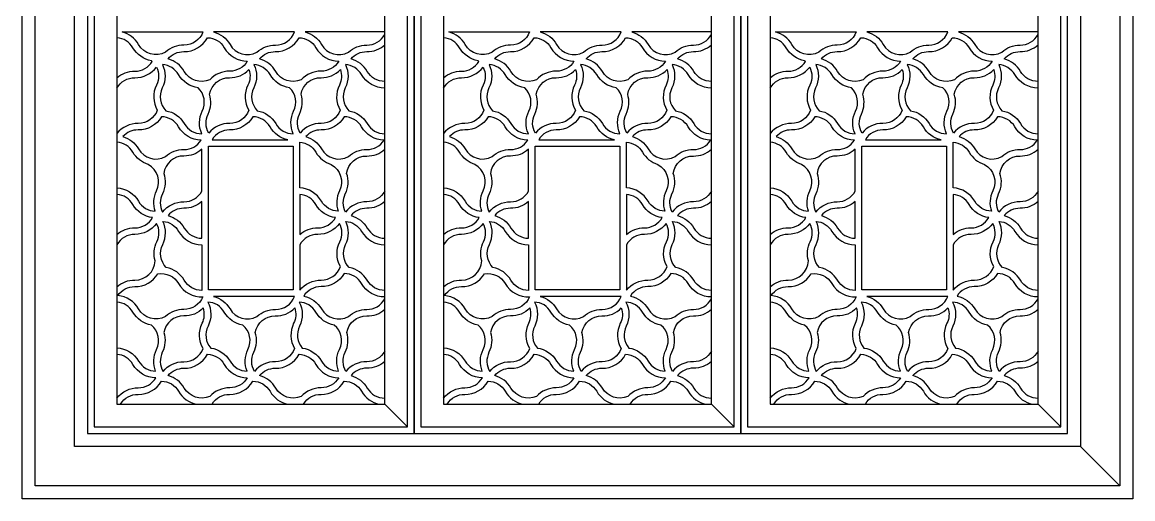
# Model space of a CAD drawing. Header units: metres. Extents: x 1065 to 2935, y 6875 to 9141.
# Drawn here: x 1065 to 2935, y 6875 to 7678 of the extents above; entities that cross this region are included whole.
import ezdxf

# ---------------------------------------------------------------- set-up
doc = ezdxf.new("R2010")
doc.units = ezdxf.units.M
for name, color, linetype in [('3', 3, 'Continuous'), ('4', 4, 'Continuous'), ('7', 7, 'Continuous')]:
    doc.layers.add(name, color=color, linetype=linetype)

# ---------------------------------------------------------------- blocks, each defined once
blk = doc.blocks.new('窗-036')
at = {"layer": '3'}
for p, q in [((555, 145), (590, 110)), ((1055, 145), (1090, 110)), ((1555, 145), (1590, 110)), ((1620, 80), (1680, 20))]:
    blk.add_line(p, q, dxfattribs=at)
for points in [[(20, 2040), (1680, 2040), (1680, 20), (20, 20)], [(80, 1980), (1620, 1980), (1620, 80), (80, 80)], [(285, 540), (415, 540), (415, 320), (285, 320)], [(785, 540), (915, 540), (915, 320), (785, 320)], [(1285, 540), (1415, 540), (1415, 320), (1285, 320)]]:
    blk.add_lwpolyline(points, close=True, dxfattribs=at)
for points in [[(276.72, 715, -0.32), (247.56, 695, 0.19), (219.37, 684.11, -0.41), (178.07, 695.85, 0.2), (152.98, 715), (276.72, 715)], [(555, 715), (432.98, 715, -0.2), (458.07, 695.85, 0.41), (499.37, 684.11, -0.19), (527.56, 695, 0.28), (555, 711.21)], [(776.72, 715, -0.32), (747.56, 695, 0.19), (719.37, 684.11, -0.41), (678.07, 695.85, 0.2), (652.98, 715), (776.72, 715)], [(1055, 715), (932.98, 715, -0.2), (958.07, 695.85, 0.41), (999.37, 684.11, -0.19), (1027.56, 695, 0.28), (1055, 711.21)], [(1276.72, 715, -0.32), (1247.56, 695, 0.19), (1219.37, 684.11, -0.41), (1178.07, 695.85, 0.2), (1152.98, 715), (1276.72, 715)], [(1555, 715), (1432.98, 715, -0.2), (1458.07, 695.85, 0.41), (1499.37, 684.11, -0.19), (1527.56, 695, 0.28), (1555, 711.21)], [(145, 644.76, -0.19), (172.47, 655, 0.26), (199.1, 669.78, 0.02), (197.71, 671.02, -0.22), (169.39, 690.87, 0.25), (145, 706.23, 0.25)], [(423.71, 706.3, -0.26), (449.39, 690.87, 0.27), (484.56, 670.41, -0.27), (457.56, 655, 0.21), (427.04, 641.77, -0.38), (388.07, 654.64, 0.2), (363.29, 673.71, -0.23), (387.44, 685, 0.28), (423.71, 706.3)], [(645, 644.76, -0.19), (672.47, 655, 0.26), (699.1, 669.78, 0.02), (697.71, 671.02, -0.22), (669.39, 690.87, 0.25), (645, 706.23, 0.25)], [(923.71, 706.3, -0.26), (949.39, 690.87, 0.27), (984.56, 670.41, -0.27), (957.56, 655, 0.21), (927.04, 641.77, -0.38), (888.07, 654.64, 0.2), (863.29, 673.71, -0.23), (887.44, 685, 0.28), (923.71, 706.3)], [(1145, 644.76, -0.19), (1172.47, 655, 0.26), (1199.1, 669.78, 0.02), (1197.71, 671.02, -0.22), (1169.39, 690.87, 0.25), (1145, 706.23, 0.25)], [(1423.71, 706.3, -0.26), (1449.39, 690.87, 0.27), (1484.56, 670.41, -0.27), (1457.56, 655, 0.21), (1427.04, 641.77, -0.38), (1388.07, 654.64, 0.2), (1363.29, 673.71, -0.23), (1387.44, 685, 0.28), (1423.71, 706.3)], [(555, 639.2, -0.27), (528.07, 654.64, 0.2), (503.29, 673.71, -0.23), (527.44, 685, 0.19), (555, 695.31, 0.19)], [(1055, 639.2, -0.27), (1028.07, 654.64, 0.2), (1003.29, 673.71, -0.23), (1027.44, 685, 0.19), (1055, 695.31, 0.19)], [(1555, 639.2, -0.27), (1528.07, 654.64, 0.2), (1503.29, 673.71, -0.23), (1527.44, 685, 0.19), (1555, 695.31, 0.19)], [(555, 629.2, -0.27), (519.39, 649.66, 0.25), (494.72, 665.04, -0.23), (494.48, 629.36, 0.32), (499.79, 594.49, -0.22), (528.07, 574.64, 0.27), (555, 559.2)], [(1055, 629.2, -0.27), (1019.39, 649.66, 0.25), (994.72, 665.04, -0.23), (994.48, 629.36, 0.32), (999.79, 594.49, -0.22), (1028.07, 574.64, 0.27), (1055, 559.2)], [(1555, 629.2, -0.27), (1519.39, 649.66, 0.25), (1494.72, 665.04, -0.23), (1494.48, 629.36, 0.32), (1499.79, 594.49, -0.22), (1528.07, 574.64, 0.27), (1555, 559.2)], [(145, 628.94, -0.28), (172.36, 645, 0.24), (205.42, 661.29, -0.24), (205.52, 633.8, 0.25), (206.8, 595.24, -0.32), (177.56, 575, 0.23), (145, 559.36)], [(286.83, 619.7, -0.37), (317.44, 645, 0.21), (347.09, 657.31, -0.2), (345.52, 633.8, 0.25), (346.8, 595.24, -0.32), (317.56, 575, 0.23), (285.57, 560.07, -0.25), (284.48, 589.36, 0.19), (286.83, 619.7)], [(486.8, 595.24, -0.32), (457.56, 575, 0.23), (425.57, 560.07, -0.25), (424.48, 589.36, 0.19), (426.83, 619.7, -0.37), (457.44, 645, 0.21), (487.09, 657.31, -0.2), (485.52, 633.8, 0.25), (486.8, 595.24)], [(645, 628.94, -0.28), (672.36, 645, 0.24), (705.42, 661.29, -0.24), (705.52, 633.8, 0.25), (706.8, 595.24, -0.32), (677.56, 575, 0.23), (645, 559.36)], [(786.83, 619.7, -0.37), (817.44, 645, 0.21), (847.09, 657.31, -0.2), (845.52, 633.8, 0.25), (846.8, 595.24, -0.32), (817.56, 575, 0.23), (785.57, 560.07, -0.25), (784.48, 589.36, 0.19), (786.83, 619.7)], [(986.8, 595.24, -0.32), (957.56, 575, 0.23), (925.57, 560.07, -0.25), (924.48, 589.36, 0.19), (926.83, 619.7, -0.37), (957.44, 645, 0.21), (987.09, 657.31, -0.2), (985.52, 633.8, 0.25), (986.8, 595.24)], [(1145, 628.94, -0.28), (1172.36, 645, 0.24), (1205.42, 661.29, -0.24), (1205.52, 633.8, 0.25), (1206.8, 595.24, -0.32), (1177.56, 575, 0.23), (1145, 559.36)], [(1286.83, 619.7, -0.37), (1317.44, 645, 0.21), (1347.09, 657.31, -0.2), (1345.52, 633.8, 0.25), (1346.8, 595.24, -0.32), (1317.56, 575, 0.23), (1285.57, 560.07, -0.25), (1284.48, 589.36, 0.19), (1286.83, 619.7)], [(1486.8, 595.24, -0.32), (1457.56, 575, 0.23), (1425.57, 560.07, -0.25), (1424.48, 589.36, 0.19), (1426.83, 619.7, -0.37), (1457.44, 645, 0.21), (1487.09, 657.31, -0.2), (1485.52, 633.8, 0.25), (1486.8, 595.24)], [(273.83, 549.21, -0.26), (239.39, 569.66, 0.27), (213.04, 585.1, -0.27), (177.44, 565, 0.22), (154.12, 554.69, -0.19), (178.07, 535.85, 0.41), (219.37, 524.11, -0.19), (247.56, 535, 0.26), (273.83, 549.21)], [(773.83, 549.21, -0.26), (739.39, 569.66, 0.27), (713.04, 585.1, -0.27), (677.44, 565, 0.22), (654.12, 554.69, -0.19), (678.07, 535.85, 0.41), (719.37, 524.11, -0.19), (747.56, 535, 0.26), (773.83, 549.21)], [(1273.83, 549.21, -0.26), (1239.39, 569.66, 0.27), (1213.04, 585.1, -0.27), (1177.44, 565, 0.22), (1154.12, 554.69, -0.19), (1178.07, 535.85, 0.41), (1219.37, 524.11, -0.19), (1247.56, 535, 0.26), (1273.83, 549.21)], [(145, 476.25, -0.25), (178.07, 455.85, 0.26), (203.57, 440.43, -0.2), (205.64, 471.59, 0.4), (192.99, 512.14, -0.19), (169.39, 530.87, 0.25), (145, 546.23)], [(645, 476.25, -0.25), (678.07, 455.85, 0.26), (703.57, 440.43, -0.2), (705.64, 471.59, 0.4), (692.99, 512.14, -0.19), (669.39, 530.87, 0.25), (645, 546.23)], [(1145, 476.25, -0.25), (1178.07, 455.85, 0.26), (1203.57, 440.43, -0.2), (1205.64, 471.59, 0.4), (1192.99, 512.14, -0.19), (1169.39, 530.87, 0.25), (1145, 546.23)], [(555, 471.21, -0.28), (527.56, 455, 0.23), (494.91, 439.25, -0.24), (494.61, 467.16, 0.2), (496.63, 498.46, -0.38), (527.44, 525, 0.19), (555, 535.31, 0.19)], [(1055, 471.21, -0.28), (1027.56, 455, 0.23), (994.91, 439.25, -0.24), (994.61, 467.16, 0.2), (996.63, 498.46, -0.38), (1027.44, 525, 0.19), (1055, 535.31, 0.19)], [(1555, 471.21, -0.28), (1527.56, 455, 0.23), (1494.91, 439.25, -0.24), (1494.61, 467.16, 0.2), (1496.63, 498.46, -0.38), (1527.44, 525, 0.19), (1555, 535.31, 0.19)], [(145, 404.76, -0.19), (172.47, 415, 0.27), (199.66, 430.73, -0.24), (169.39, 450.87, 0.25), (145, 466.23)], [(645, 404.76, -0.19), (672.47, 415, 0.27), (699.66, 430.73, -0.24), (669.39, 450.87, 0.25), (645, 466.23)], [(1145, 404.76, -0.19), (1172.47, 415, 0.27), (1199.66, 430.73, -0.24), (1169.39, 450.87, 0.25), (1145, 466.23)], [(555, 455.31, -0.19), (527.44, 445, 0.23), (503.29, 433.71, -0.2), (528.07, 414.64, 0.27), (555, 399.2, 0.27)], [(1055, 455.31, -0.19), (1027.44, 445, 0.23), (1003.29, 433.71, -0.2), (1028.07, 414.64, 0.27), (1055, 399.2, 0.27)], [(1555, 455.31, -0.19), (1527.44, 445, 0.23), (1503.29, 433.71, -0.2), (1528.07, 414.64, 0.27), (1555, 399.2, 0.27)], [(145, 324.76, -0.19), (172.47, 335, 0.4), (203.54, 364.33, -0.19), (206.16, 393.8, 0.24), (205.79, 421.8, -0.24), (172.36, 405, 0.28), (145, 388.94)], [(555, 319.2, -0.27), (528.07, 334.64, 0.22), (500.56, 354.34, -0.32), (495.12, 389.36, 0.23), (495.38, 424.99, -0.25), (519.39, 409.66, 0.27), (555, 389.2, 0.27)], [(645, 324.76, -0.19), (672.47, 335, 0.4), (703.54, 364.33, -0.19), (706.16, 393.8, 0.24), (705.79, 421.8, -0.24), (672.36, 405, 0.28), (645, 388.94)], [(1055, 319.2, -0.27), (1028.07, 334.64, 0.22), (1000.56, 354.34, -0.32), (995.12, 389.36, 0.23), (995.38, 424.99, -0.25), (1019.39, 409.66, 0.27), (1055, 389.2, 0.27)], [(1145, 324.76, -0.19), (1172.47, 335, 0.4), (1203.54, 364.33, -0.19), (1206.16, 393.8, 0.24), (1205.79, 421.8, -0.24), (1172.36, 405, 0.28), (1145, 388.94)], [(1555, 319.2, -0.27), (1528.07, 334.64, 0.22), (1500.56, 354.34, -0.32), (1495.12, 389.36, 0.23), (1495.38, 424.99, -0.25), (1519.39, 409.66, 0.27), (1555, 389.2, 0.27)], [(555, 309.2, -0.27), (519.39, 329.66, 0.27), (493.04, 345.1, -0.27), (457.44, 325, 0.26), (430.97, 310.47, -0.21), (458.07, 290.85, 0.41), (499.37, 279.11, -0.19), (527.56, 290, 0.28), (555, 306.21)], [(1055, 309.2, -0.27), (1019.39, 329.66, 0.27), (993.04, 345.1, -0.27), (957.44, 325, 0.26), (930.97, 310.47, -0.21), (958.07, 290.85, 0.41), (999.37, 279.11, -0.19), (1027.56, 290, 0.28), (1055, 306.21)], [(1555, 309.2, -0.27), (1519.39, 329.66, 0.27), (1493.04, 345.1, -0.27), (1457.44, 325, 0.26), (1430.97, 310.47, -0.21), (1458.07, 290.85, 0.41), (1499.37, 279.11, -0.19), (1527.56, 290, 0.28), (1555, 306.21)], [(416.72, 310), (292.98, 310, -0.2), (318.07, 290.85, 0.41), (359.37, 279.11, -0.19), (387.56, 290, 0.32), (416.72, 310)], [(916.72, 310), (792.98, 310, -0.2), (818.07, 290.85, 0.41), (859.37, 279.11, -0.19), (887.56, 290, 0.32), (916.72, 310)], [(1416.72, 310), (1292.98, 310, -0.2), (1318.07, 290.85, 0.41), (1359.37, 279.11, -0.19), (1387.56, 290, 0.32), (1416.72, 310)], [(145, 231.25, -0.25), (178.07, 210.85, 0.26), (204.27, 195.41, -0.21), (205.52, 228.8, 0.35), (197.71, 266.02, -0.22), (169.39, 285.87, 0.25), (145, 301.23)], [(288.52, 230.9, -0.23), (318.07, 210.85, 0.26), (344.27, 195.41, -0.21), (345.52, 228.8, 0.35), (337.71, 266.02, -0.22), (309.39, 285.87, 0.26), (284.1, 301.28, -0.24), (284.48, 264.36, 0.3), (288.52, 230.9)], [(555, 226.21, -0.28), (527.56, 210, 0.23), (495.57, 195.07, -0.25), (494.48, 224.36, 0.19), (496.83, 254.7, -0.37), (527.44, 280, 0.19), (555, 290.31, 0.19)], [(645, 231.25, -0.25), (678.07, 210.85, 0.26), (704.27, 195.41, -0.21), (705.52, 228.8, 0.35), (697.71, 266.02, -0.22), (669.39, 285.87, 0.25), (645, 301.23)], [(788.52, 230.9, -0.23), (818.07, 210.85, 0.26), (844.27, 195.41, -0.21), (845.52, 228.8, 0.35), (837.71, 266.02, -0.22), (809.39, 285.87, 0.26), (784.1, 301.28, -0.24), (784.48, 264.36, 0.3), (788.52, 230.9)], [(1055, 226.21, -0.28), (1027.56, 210, 0.23), (995.57, 195.07, -0.25), (994.48, 224.36, 0.19), (996.83, 254.7, -0.37), (1027.44, 280, 0.19), (1055, 290.31, 0.19)], [(1145, 231.25, -0.25), (1178.07, 210.85, 0.26), (1204.27, 195.41, -0.21), (1205.52, 228.8, 0.35), (1197.71, 266.02, -0.22), (1169.39, 285.87, 0.25), (1145, 301.23)], [(1288.52, 230.9, -0.23), (1318.07, 210.85, 0.26), (1344.27, 195.41, -0.21), (1345.52, 228.8, 0.35), (1337.71, 266.02, -0.22), (1309.39, 285.87, 0.26), (1284.1, 301.28, -0.24), (1284.48, 264.36, 0.3), (1288.52, 230.9)], [(1555, 226.21, -0.28), (1527.56, 210, 0.23), (1495.57, 195.07, -0.25), (1494.48, 224.36, 0.19), (1496.83, 254.7, -0.37), (1527.44, 280, 0.19), (1555, 290.31, 0.19)], [(145, 154.36, -0.23), (177.56, 170, 0.27), (204.56, 185.41, -0.27), (169.39, 205.87, 0.25), (145, 221.23)], [(283.71, 221.3, -0.26), (309.39, 205.87, 0.27), (344.56, 185.41, -0.27), (317.56, 170, 0.21), (287.04, 156.77, -0.38), (248.07, 169.64, 0.2), (223.29, 188.71, -0.23), (247.44, 200, 0.28), (283.71, 221.3, 0.28)], [(645, 154.36, -0.23), (677.56, 170, 0.27), (704.56, 185.41, -0.27), (669.39, 205.87, 0.25), (645, 221.23)], [(783.71, 221.3, -0.26), (809.39, 205.87, 0.27), (844.56, 185.41, -0.27), (817.56, 170, 0.21), (787.04, 156.77, -0.38), (748.07, 169.64, 0.2), (723.29, 188.71, -0.23), (747.44, 200, 0.28), (783.71, 221.3, 0.28)], [(1145, 154.36, -0.23), (1177.56, 170, 0.27), (1204.56, 185.41, -0.27), (1169.39, 205.87, 0.25), (1145, 221.23)], [(1283.71, 221.3, -0.26), (1309.39, 205.87, 0.27), (1344.56, 185.41, -0.27), (1317.56, 170, 0.21), (1287.04, 156.77, -0.38), (1248.07, 169.64, 0.2), (1223.29, 188.71, -0.23), (1247.44, 200, 0.28), (1283.71, 221.3, 0.28)], [(555, 210.31, -0.19), (527.44, 200, 0.23), (503.29, 188.71, -0.2), (528.07, 169.64, 0.27), (555, 154.2, 0.27)], [(1055, 210.31, -0.19), (1027.44, 200, 0.23), (1003.29, 188.71, -0.2), (1028.07, 169.64, 0.27), (1055, 154.2, 0.27)], [(1555, 210.31, -0.19), (1527.44, 200, 0.23), (1503.29, 188.71, -0.2), (1528.07, 169.64, 0.27), (1555, 154.2, 0.27)], [(150.68, 145, -0.27), (177.44, 160, 0.27), (213.04, 180.1, -0.27), (239.39, 164.66, 0.22), (266.72, 145, 0.22)], [(290.68, 145, -0.27), (317.44, 160, 0.27), (353.04, 180.1, -0.27), (379.39, 164.66, 0.22), (406.72, 145, 0.22)], [(430.68, 145, -0.27), (457.44, 160, 0.27), (493.04, 180.1, -0.27), (519.39, 164.66, 0.22), (546.72, 145)], [(650.68, 145, -0.27), (677.44, 160, 0.27), (713.04, 180.1, -0.27), (739.39, 164.66, 0.22), (766.72, 145, 0.22)], [(790.68, 145, -0.27), (817.44, 160, 0.27), (853.04, 180.1, -0.27), (879.39, 164.66, 0.22), (906.72, 145, 0.22)], [(930.68, 145, -0.27), (957.44, 160, 0.27), (993.04, 180.1, -0.27), (1019.39, 164.66, 0.22), (1046.72, 145)], [(1150.68, 145, -0.27), (1177.44, 160, 0.27), (1213.04, 180.1, -0.27), (1239.39, 164.66, 0.22), (1266.72, 145, 0.22)], [(1290.68, 145, -0.27), (1317.44, 160, 0.27), (1353.04, 180.1, -0.27), (1379.39, 164.66, 0.22), (1406.72, 145, 0.22)], [(1430.68, 145, -0.27), (1457.44, 160, 0.27), (1493.04, 180.1, -0.27), (1519.39, 164.66, 0.22), (1546.72, 145)]]:
    blk.add_lwpolyline(points, format="xyb", dxfattribs=at)
for points in [[(416.72, 715), (292.98, 715, -0.2), (318.07, 695.85, 0.41), (359.37, 684.11, -0.19), (387.56, 695, 0.32)], [(916.72, 715), (792.98, 715, -0.2), (818.07, 695.85, 0.41), (859.37, 684.11, -0.19), (887.56, 695, 0.32)], [(1416.72, 715), (1292.98, 715, -0.2), (1318.07, 695.85, 0.41), (1359.37, 684.11, -0.19), (1387.56, 695, 0.32)], [(317.56, 655, 0.21), (287.04, 641.77, -0.38), (248.07, 654.64, 0.2), (223.29, 673.71, -0.23), (247.44, 685, 0.28), (283.71, 706.3, -0.26), (309.39, 690.87, 0.27), (344.56, 670.41, -0.27)], [(817.56, 655, 0.21), (787.04, 641.77, -0.38), (748.07, 654.64, 0.2), (723.29, 673.71, -0.23), (747.44, 685, 0.28), (783.71, 706.3, -0.26), (809.39, 690.87, 0.27), (844.56, 670.41, -0.27)], [(1317.56, 655, 0.21), (1287.04, 641.77, -0.38), (1248.07, 654.64, 0.2), (1223.29, 673.71, -0.23), (1247.44, 685, 0.28), (1283.71, 706.3, -0.26), (1309.39, 690.87, 0.27), (1344.56, 670.41, -0.27)], [(214.72, 665.04, -0.23), (214.48, 629.36, 0.32), (219.79, 594.49, -0.22), (248.07, 574.64, 0.27), (274.78, 559.2, -0.22), (275.52, 593.8, 0.33), (269.33, 629.56, -0.23), (239.39, 649.66, 0.25)], [(354.72, 665.04, -0.23), (354.48, 629.36, 0.32), (359.79, 594.49, -0.22), (388.07, 574.64, 0.27), (414.78, 559.2, -0.22), (415.52, 593.8, 0.33), (409.33, 629.56, -0.23), (379.39, 649.66, 0.25)], [(714.72, 665.04, -0.23), (714.48, 629.36, 0.32), (719.79, 594.49, -0.22), (748.07, 574.64, 0.27), (774.78, 559.2, -0.22), (775.52, 593.8, 0.33), (769.33, 629.56, -0.23), (739.39, 649.66, 0.25)], [(854.72, 665.04, -0.23), (854.48, 629.36, 0.32), (859.79, 594.49, -0.22), (888.07, 574.64, 0.27), (914.78, 559.2, -0.22), (915.52, 593.8, 0.33), (909.33, 629.56, -0.23), (879.39, 649.66, 0.25)], [(1214.72, 665.04, -0.23), (1214.48, 629.36, 0.32), (1219.79, 594.49, -0.22), (1248.07, 574.64, 0.27), (1274.78, 559.2, -0.22), (1275.52, 593.8, 0.33), (1269.33, 629.56, -0.23), (1239.39, 649.66, 0.25)], [(1354.72, 665.04, -0.23), (1354.48, 629.36, 0.32), (1359.79, 594.49, -0.22), (1388.07, 574.64, 0.27), (1414.78, 559.2, -0.22), (1415.52, 593.8, 0.33), (1409.33, 629.56, -0.23), (1379.39, 649.66, 0.25)], [(317.44, 565, 0.27), (290.68, 550), (406.72, 550, -0.22), (379.39, 569.66, 0.27), (353.04, 585.1, -0.27)], [(458.07, 535.85, 0.41), (499.37, 524.11, -0.19), (527.56, 535, 0.26), (553.83, 549.21, -0.26), (519.39, 569.66, 0.27), (493.04, 585.1, -0.27), (457.44, 565, 0.22), (434.12, 554.69, -0.19)], [(817.44, 565, 0.27), (790.68, 550), (906.72, 550, -0.22), (879.39, 569.66, 0.27), (853.04, 585.1, -0.27)], [(958.07, 535.85, 0.41), (999.37, 524.11, -0.19), (1027.56, 535, 0.26), (1053.83, 549.21, -0.26), (1019.39, 569.66, 0.27), (993.04, 585.1, -0.27), (957.44, 565, 0.22), (934.12, 554.69, -0.19)], [(1317.44, 565, 0.27), (1290.68, 550), (1406.72, 550, -0.22), (1379.39, 569.66, 0.27), (1353.04, 585.1, -0.27)], [(1458.07, 535.85, 0.41), (1499.37, 524.11, -0.19), (1527.56, 535, 0.26), (1553.83, 549.21, -0.26), (1519.39, 569.66, 0.27), (1493.04, 585.1, -0.27), (1457.44, 565, 0.22), (1434.12, 554.69, -0.19)], [(425, 476.25), (425, 546.23, -0.25), (449.39, 530.87, 0.19), (472.99, 512.14, -0.4), (485.64, 471.59, 0.2), (483.57, 440.43, -0.26), (458.07, 455.85, 0.25)], [(925, 476.25), (925, 546.23, -0.25), (949.39, 530.87, 0.19), (972.99, 512.14, -0.4), (985.64, 471.59, 0.2), (983.57, 440.43, -0.26), (958.07, 455.85, 0.25)], [(1425, 476.25), (1425, 546.23, -0.25), (1449.39, 530.87, 0.19), (1472.99, 512.14, -0.4), (1485.64, 471.59, 0.2), (1483.57, 440.43, -0.26), (1458.07, 455.85, 0.25)], [(214.91, 439.25, -0.23), (247.56, 455, 0.28), (275, 471.21), (275, 535.31, -0.19), (247.44, 525, 0.38), (216.63, 498.46, -0.2), (214.61, 467.16, 0.24)], [(714.91, 439.25, -0.23), (747.56, 455, 0.28), (775, 471.21), (775, 535.31, -0.19), (747.44, 525, 0.38), (716.63, 498.46, -0.2), (714.61, 467.16, 0.24)], [(1214.91, 439.25, -0.23), (1247.56, 455, 0.28), (1275, 471.21), (1275, 535.31, -0.19), (1247.44, 525, 0.38), (1216.63, 498.46, -0.2), (1214.61, 467.16, 0.24)], [(425, 404.77, -0.19), (452.47, 415, 0.27), (479.65, 430.73, -0.24), (449.39, 450.87, 0.25), (425, 466.23)], [(925, 404.77, -0.19), (952.47, 415, 0.27), (979.65, 430.73, -0.24), (949.39, 450.87, 0.25), (925, 466.23)], [(1425, 404.77, -0.19), (1452.47, 415, 0.27), (1479.65, 430.73, -0.24), (1449.39, 450.87, 0.25), (1425, 466.23)], [(247.44, 445, 0.23), (223.29, 433.71, -0.2), (248.07, 414.64, 0.27), (275, 399.2), (275, 455.31, -0.19)], [(747.44, 445, 0.23), (723.29, 433.71, -0.2), (748.07, 414.64, 0.27), (775, 399.2), (775, 455.31, -0.19)], [(1247.44, 445, 0.23), (1223.29, 433.71, -0.2), (1248.07, 414.64, 0.27), (1275, 399.2), (1275, 455.31, -0.19)], [(215.38, 424.99, -0.25), (239.39, 409.66, 0.27), (275, 389.2), (275, 319.2, -0.27), (248.07, 334.64, 0.22), (220.56, 354.34, -0.32), (215.12, 389.36, 0.23)], [(452.35, 405, 0.28), (425, 388.96), (425, 319.36, -0.23), (457.56, 335, 0.32), (487.05, 355.93, -0.25), (486.16, 393.8, 0.24), (485.79, 421.8, -0.24)], [(715.38, 424.99, -0.25), (739.39, 409.66, 0.27), (775, 389.2), (775, 319.2, -0.27), (748.07, 334.64, 0.22), (720.56, 354.34, -0.32), (715.12, 389.36, 0.23)], [(952.35, 405, 0.28), (925, 388.96), (925, 319.36, -0.23), (957.56, 335, 0.32), (987.05, 355.93, -0.25), (986.16, 393.8, 0.24), (985.79, 421.8, -0.24)], [(1215.38, 424.99, -0.25), (1239.39, 409.66, 0.27), (1275, 389.2), (1275, 319.2, -0.27), (1248.07, 334.64, 0.22), (1220.56, 354.34, -0.32), (1215.12, 389.36, 0.23)], [(1452.35, 405, 0.28), (1425, 388.96), (1425, 319.36, -0.23), (1457.56, 335, 0.32), (1487.05, 355.93, -0.25), (1486.16, 393.8, 0.24), (1485.79, 421.8, -0.24)], [(178.07, 290.85, 0.25), (146.32, 311.15, -0.26), (172.36, 325, 0.27), (207.71, 344.69, -0.31), (239.39, 329.66, 0.28), (276.42, 309.24, -0.31), (247.56, 290, 0.19), (219.37, 279.11, -0.41)], [(678.07, 290.85, 0.25), (646.32, 311.15, -0.26), (672.36, 325, 0.27), (707.71, 344.69, -0.31), (739.39, 329.66, 0.28), (776.42, 309.24, -0.31), (747.56, 290, 0.19), (719.37, 279.11, -0.41)], [(1178.07, 290.85, 0.25), (1146.32, 311.15, -0.26), (1172.36, 325, 0.27), (1207.71, 344.69, -0.31), (1239.39, 329.66, 0.28), (1276.42, 309.24, -0.31), (1247.56, 290, 0.19), (1219.37, 279.11, -0.41)], [(216.83, 254.7, -0.19), (214.48, 224.36, 0.25), (215.57, 195.07, -0.23), (247.56, 210, 0.32), (276.8, 230.24, -0.25), (275.52, 268.8, 0.2), (277.09, 292.31, -0.21), (247.44, 280, 0.37)], [(415.52, 268.8, 0.25), (416.8, 230.24, -0.32), (387.56, 210, 0.23), (355.57, 195.07, -0.25), (354.48, 224.36, 0.19), (356.83, 254.7, -0.37), (387.44, 280, 0.21), (417.09, 292.31, -0.2)], [(424.48, 264.36, 0.3), (428.52, 230.9, -0.23), (458.07, 210.85, 0.26), (484.27, 195.41, -0.21), (485.52, 228.8, 0.35), (477.71, 266.02, -0.22), (449.39, 285.87, 0.26), (424.1, 301.28, -0.24)], [(716.83, 254.7, -0.19), (714.48, 224.36, 0.25), (715.57, 195.07, -0.23), (747.56, 210, 0.32), (776.8, 230.24, -0.25), (775.52, 268.8, 0.2), (777.09, 292.31, -0.21), (747.44, 280, 0.37)], [(915.52, 268.8, 0.25), (916.8, 230.24, -0.32), (887.56, 210, 0.23), (855.57, 195.07, -0.25), (854.48, 224.36, 0.19), (856.83, 254.7, -0.37), (887.44, 280, 0.21), (917.09, 292.31, -0.2)], [(924.48, 264.36, 0.3), (928.52, 230.9, -0.23), (958.07, 210.85, 0.26), (984.27, 195.41, -0.21), (985.52, 228.8, 0.35), (977.71, 266.02, -0.22), (949.39, 285.87, 0.26), (924.1, 301.28, -0.24)], [(1216.83, 254.7, -0.19), (1214.48, 224.36, 0.25), (1215.57, 195.07, -0.23), (1247.56, 210, 0.32), (1276.8, 230.24, -0.25), (1275.52, 268.8, 0.2), (1277.09, 292.31, -0.21), (1247.44, 280, 0.37)], [(1415.52, 268.8, 0.25), (1416.8, 230.24, -0.32), (1387.56, 210, 0.23), (1355.57, 195.07, -0.25), (1354.48, 224.36, 0.19), (1356.83, 254.7, -0.37), (1387.44, 280, 0.21), (1417.09, 292.31, -0.2)], [(1424.48, 264.36, 0.3), (1428.52, 230.9, -0.23), (1458.07, 210.85, 0.26), (1484.27, 195.41, -0.21), (1485.52, 228.8, 0.35), (1477.71, 266.02, -0.22), (1449.39, 285.87, 0.26), (1424.1, 301.28, -0.24)], [(387.44, 200, 0.28), (423.71, 221.3, -0.26), (449.39, 205.87, 0.27), (484.56, 185.41, -0.27), (457.56, 170, 0.21), (427.04, 156.77, -0.38), (388.07, 169.64, 0.2), (363.29, 188.71, -0.23)], [(887.44, 200, 0.28), (923.71, 221.3, -0.26), (949.39, 205.87, 0.27), (984.56, 185.41, -0.27), (957.56, 170, 0.21), (927.04, 156.77, -0.38), (888.07, 169.64, 0.2), (863.29, 188.71, -0.23)], [(1387.44, 200, 0.28), (1423.71, 221.3, -0.26), (1449.39, 205.87, 0.27), (1484.56, 185.41, -0.27), (1457.56, 170, 0.21), (1427.04, 156.77, -0.38), (1388.07, 169.64, 0.2), (1363.29, 188.71, -0.23)]]:
    blk.add_lwpolyline(points, format="xyb", close=True, dxfattribs=at)
at = {"layer": '4'}
for points in [[(0, 2060), (1700, 2060), (1700, 0), (0, 0)], [(600, 100), (600, 1960), (100, 1960), (100, 100)], [(1100, 100), (1100, 1960), (600, 1960), (600, 100)], [(1600, 100), (1600, 1960), (1100, 1960), (1100, 100)]]:
    blk.add_lwpolyline(points, close=True, dxfattribs=at)
at = {"layer": '4', "color": 3}
for points in [[(110, 110), (590, 110), (590, 1950), (110, 1950), (110, 110)], [(610, 110), (1090, 110), (1090, 1950), (610, 1950), (610, 110)], [(1110, 110), (1590, 110), (1590, 1950), (1110, 1950), (1110, 110)]]:
    blk.add_lwpolyline(points, close=True, dxfattribs=at)
at = {"layer": '7'}
for p, q in [((145, 1915), (145, 145)), ((555, 145), (555, 1915)), ((645, 1915), (645, 145)), ((1055, 145), (1055, 1915)), ((1145, 1915), (1145, 145)), ((1555, 145), (1555, 1915)), ((145, 145), (555, 145)), ((645, 145), (1055, 145)), ((1145, 145), (1555, 145))]:
    blk.add_line(p, q, dxfattribs=at)

msp = doc.modelspace()

# ---------------------------------------------------------------- block references
at = {"layer": '3', "xscale": 1.1, "yscale": 1.1, "zscale": 1.1}
msp.add_blockref('窗-036', (1065, 6874.91), dxfattribs=at)

doc.saveas('drawing.dxf')
